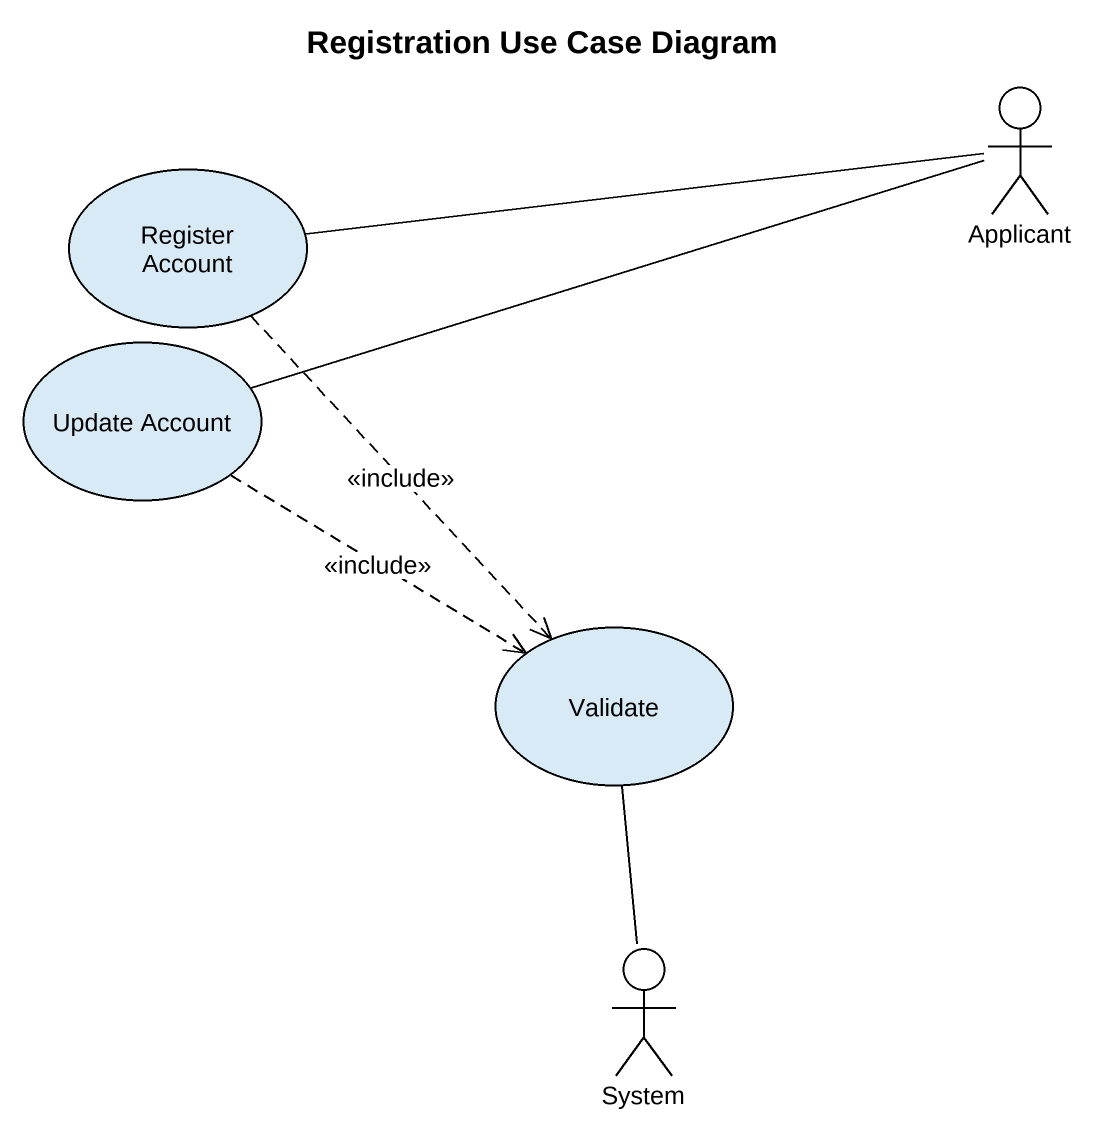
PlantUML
@startuml
title Registration Use Case Diagram
actor Applicant
usecase "Register Account" as Register_Account
usecase "Update Account" as Update_Account
usecase Validate
actor System
Applicant -left- Register_Account
Applicant -left- Update_Account
Register_Account ..> Validate : <<include>>
Update_Account ..> Validate : <<include>>
System -up- Validate
@enduml
